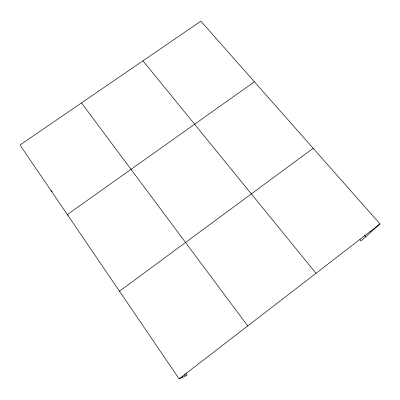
<?xml version="1.0" encoding="UTF-8"?>
<svg xmlns="http://www.w3.org/2000/svg" width="400" height="400" viewBox="0 0 400 400"><rect width="100%" height="100%" fill="white"/><g stroke="black" fill="none" stroke-linecap="round" stroke-linejoin="round"><path stroke-width="0.6" d="M185.795 373.06L187.2 375.105L179.115 378.835L20 145.02L200.875 21.165L380 223.935L361.1 240.905L359.89 239.5M179.115 378.835L380 223.935M119.49 291.215L313.175 148.29M254.42 81.78L67.325 214.565L68.215 215.28M51.05 190.645L52.34 191.76M370.185 231.09L370.995 232.015M364.575 235.3L365.785 236.695M142.965 60.82L315.995 273.29M81.495 102.91L247.735 325.925M184.155 374.49L185.205 376.025M182.28 376.025L182.98 377.05"/></g></svg>
